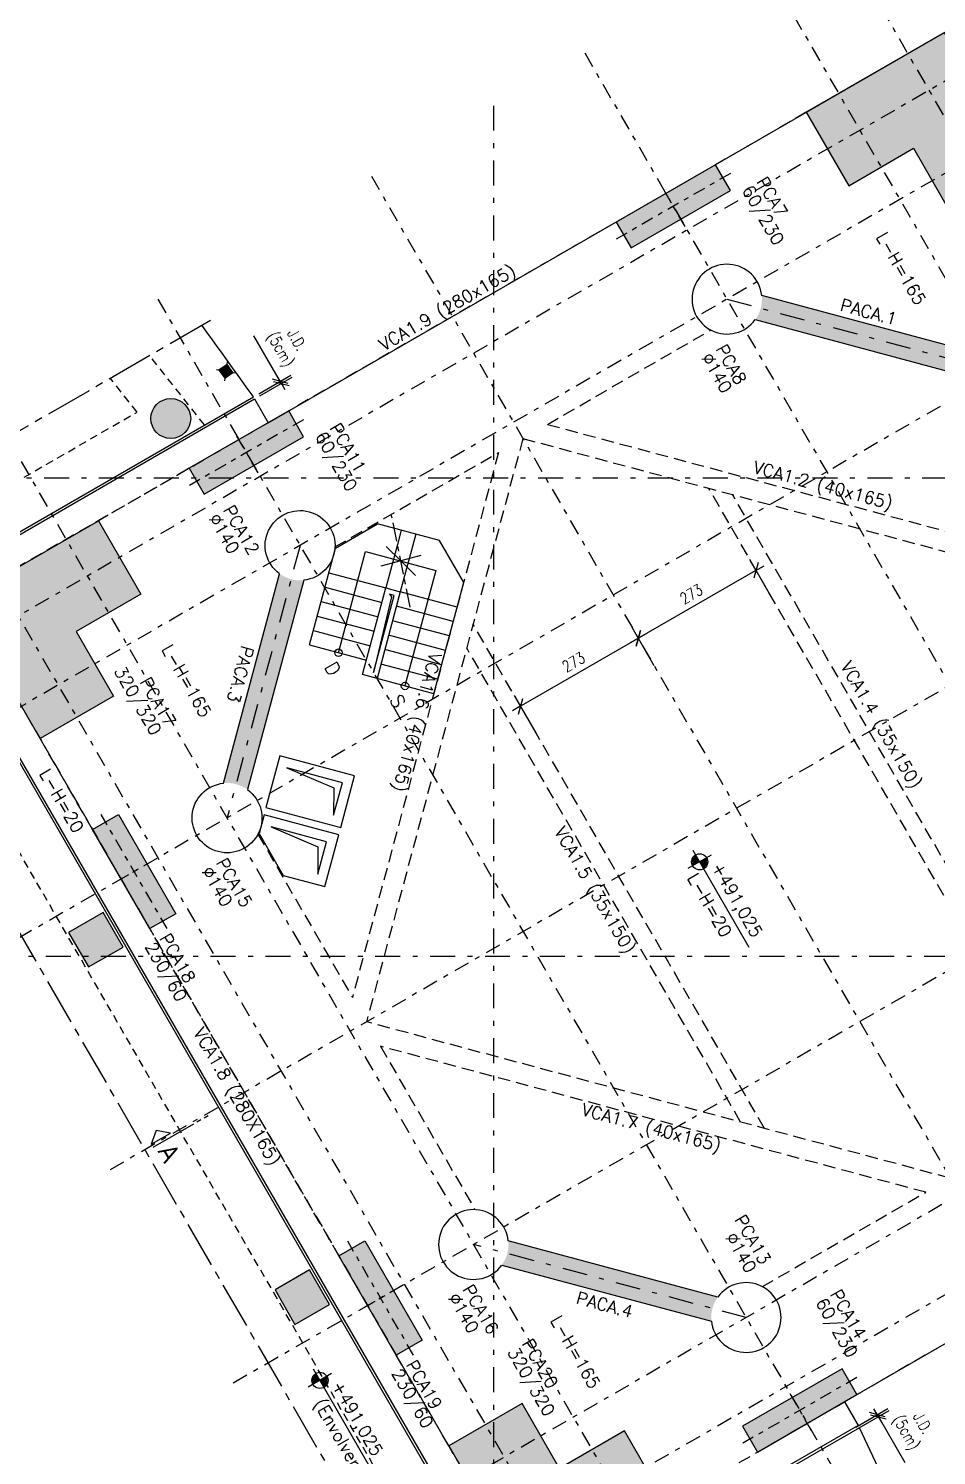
# Model space of a CAD drawing. Header units: metres. Extents: x 661733 to 661987, y 8168511 to 8168781.
# Drawn here: x 661889.89 to 661908.09, y 8168664.07 to 8168692.68 of the extents above; entities that cross this region are included whole.
import ezdxf
from ezdxf.enums import TextEntityAlignment as Align

# ---------------------------------------------------------------- set-up
doc = ezdxf.new("R2010")
doc.units = ezdxf.units.M
doc.header["$MEASUREMENT"] = 0
for name, pattern in [('SPX-CAMPANARIO$0$CENTER2', [1.125, 0.75, -0.125, 0.125, -0.125]), ('SPX-CAMPANARIO$0$DASHDOT2', [0.5, 0.25, -0.125, 0, -0.125]), ('SPX-CAMPANARIO$0$HIDDEN2', [0.1875, 0.125, -0.0625])]:
    doc.linetypes.add(name, pattern=pattern)
doc.layers.get('0').update_dxf_attribs({"linetype": 'CONTINUOUS'})
doc.layers.get('Defpoints').update_dxf_attribs({"linetype": 'CONTINUOUS'})
for name, color, linetype in [('SPX-CAMPANARIO$0$SP 00 Me1', 9, 'SPX-CAMPANARIO$0$DASHDOT2'), ('SPX-CAMPANARIO$0$SP0Me1', 9, 'SPX-CAMPANARIO$0$DASHDOT2'), ('SPX-CAMPANARIO$0$SP1CRT1', 3, 'CONTINUOUS'), ('SPX-CAMPANARIO$0$SP1INV1', 5, 'SPX-CAMPANARIO$0$HIDDEN2'), ('SPX-CAMPANARIO$0$SP1VST1', 2, 'CONTINUOUS'), ('SPX-CAMPANARIO$0$SP1VST2', 1, 'CONTINUOUS'), ('SPX-CAMPANARIO$0$SP1VST3', 5, 'CONTINUOUS'), ('SPX-CAMPANARIO$0$SP3HT2', 254, 'CONTINUOUS'), ('SPX-CAMPANARIO$0$SP4DIM1', 5, 'CONTINUOUS'), ('SPX-CAMPANARIO$0$SP4TN 1', 5, 'CONTINUOUS'), ('SPX-CAMPANARIO$0$SP4TXT 2', 2, 'CONTINUOUS'), ('SPX-CAMPANARIO$0$SP4TXT4', 4, 'CONTINUOUS')]:
    doc.layers.add(name, color=color, linetype=linetype)
doc.styles.add('SPX-CAMPANARIO$0$ROMANS', font='romans.shx')
doc.styles.add('SPX-CAMPANARIO$0$SP_T-Geral', font='romans.shx')
doc.styles.add('SPX-CAMPANARIO$0$SP_TD_w.8', font='romans.shx', dxfattribs={"width": 0.8})
doc.dimstyles.new('SPX-CAMPANARIO$0$SP_D125cm_18', dxfattribs={"dimtxt": 0.225, "dimasz": 0.025, "dimexe": 0.25, "dimexo": 0.125, "dimgap": 0.125, "dimtad": 1, "dimdec": 1, "dimlfac": 100, "dimdsep": 46, "dimtxsty": 'SPX-CAMPANARIO$0$SP_TD_w.8', "dimblk": 'SPX-CAMPANARIO$0$TIC', "dimcen": 0.0125, "dimdle": 0.125, "dimclrt": 2, "dimadec": 3, "dimazin": 2, "dimtfac": 1, "dimtdec": 1, "dimtmove": 0, "dimatfit": 3, "dimfxl": 0.2, "dimtolj": 1, "dimtzin": 0, "dimarcsym": 0})

# ---------------------------------------------------------------- blocks, each defined once
blk = doc.blocks.new('SPX-CAMPANARIO$0$SP_P_L')
at = {"layer": 'SPX-CAMPANARIO$0$SP3HT2', "ltscale": 10}
h = blk.add_hatch(color=256, dxfattribs=at)
h.dxf.hatch_style = 1
h.paths.add_polyline_path([(-2.349999999976717, 0.8500000089406967), (0.8499999999767169, 0.8500000089406967), (0.8499999999767169, -2.349999991245568), (-0.8499999999767169, -2.349999991245568), (-0.8499999999767169, -0.8499999912455678), (-2.349999999976717, -0.8499999921768904)])
at = {"layer": 'SPX-CAMPANARIO$0$SP1CRT1', "ltscale": 10}
blk.add_lwpolyline([(-2.349999999976717, 0.8500000089406967), (0.8499999999767169, 0.8500000089406967), (0.8499999999767169, -2.349999991245568), (-0.8499999999767169, -2.349999991245568), (-0.8499999999767169, -0.8499999912455678), (-2.349999999976717, -0.8499999921768904), (-2.349999999976717, 0.8500000089406967)], dxfattribs=at)
blk = doc.blocks.new('SPX-CAMPANARIO$0$SP_P_60_230')
at = {"layer": 'SPX-CAMPANARIO$0$SP3HT2', "linetype": 'Continuous'}
h = blk.add_hatch(color=256, dxfattribs=at)
h.dxf.hatch_style = 1
h.paths.add_polyline_path([(-0.3000000007450581, -1.230000001378357), (0.2999999998137355, -1.230000001378357), (0.300000000745058, 1.069999998621642), (-0.2999999998137355, 1.069999998621642)])
at = {"layer": 'SPX-CAMPANARIO$0$SP0Me1'}
for p, q in [((-5.551115123125783e-17, 1.239999995753169), (9.313225746154785e-10, -1.399999999441206)), ((0.4699999978765845, -0.0800000013783575), (-0.469999996945262, -0.0800000013783575))]:
    blk.add_line(p, q, dxfattribs=at)
at = {"layer": 'SPX-CAMPANARIO$0$SP1CRT1', "ltscale": 10}
blk.add_lwpolyline([(-0.3000000007450581, -1.230000001378357), (0.2999999998137355, -1.230000001378357), (0.300000000745058, 1.069999998621642), (-0.2999999998137355, 1.069999998621642)], close=True, dxfattribs=at)
blk = doc.blocks.new('SPX-CAMPANARIO$0$TIC')
at = {"color": 2, "linetype": 'Continuous'}
blk.add_line((4.59619407771256, 4.596194077712564), (-4.596194077712553, -4.596194077712553), dxfattribs=at)
at = {"color": 5}
blk.add_line((-1, 0), (7.5, 0), dxfattribs=at)
blk = doc.blocks.new('*D86')
at = {"layer": 'Defpoints', "color": 0, "linetype": 'Continuous', "transparency": 16777216}
for p in [(13.48399030274024, -8.14971199663246e-09), (14.24376711082874, -8.14971187445103e-09), (13.48399030228395, -4.939339837696919)]:
    blk.add_point(p, dxfattribs=at)
at = {"layer": 'SPX-CAMPANARIO$0$SP4DIM1', "color": 0, "linetype": 'Continuous', "lineweight": -2, "transparency": 16777216}
for p, q in [((13.60899030274024, -8.149711976530927e-09), (14.49376711082874, -8.149711834247963e-09)), ((14.24376711082875, -4.914339837696918), (14.24376711082874, -0.02500000814971188)), ((13.60899030228395, -4.939339837696919), (14.49376711082875, -4.939339837696918))]:
    blk.add_line(p, q, dxfattribs=at)
at = {"layer": 'SPX-CAMPANARIO$0$SP4DIM1', "color": 0, "linetype": 'Continuous', "lineweight": -2, "transparency": 16777216, "xscale": 0.025, "yscale": 0.025, "zscale": 0.025}
for p, rotation in [((14.24376711082874, -8.14971187445103e-09), 90), ((14.24376711082875, -4.939339837696918), 270)]:
    blk.add_blockref('SPX-CAMPANARIO$0$TIC', p, dxfattribs=dict(at, rotation=rotation))
at = {"layer": 'SPX-CAMPANARIO$0$SP4DIM1', "color": 2, "linetype": 'Continuous', "transparency": 16777216, "insert": (14.00626711082874, -2.469669922923319), "char_height": 0.225, "attachment_point": 5, "rotation": 90, "style": 'SPX-CAMPANARIO$0$SP_TD_w.8'}
blk.add_mtext('\\A1;494', dxfattribs=at)
blk = doc.blocks.new('*D90')
at = {"layer": 'Defpoints', "color": 0, "linetype": 'Continuous', "transparency": 16777216}
for p in [(14.2667429655373, 10.53933982155154), (15.02651978441712, 10.53933982155154), (14.26674296359006, -10.53933983971497)]:
    blk.add_point(p, dxfattribs=at)
at = {"layer": 'SPX-CAMPANARIO$0$SP4DIM1', "color": 0, "linetype": 'Continuous', "lineweight": -2, "transparency": 16777216}
for p, q in [((14.3917429655373, 10.53933982155154), (15.27651978441712, 10.53933982155154)), ((15.02651978441712, -10.51433983971497), (15.02651978441712, 10.51433982155154)), ((14.39174296359006, -10.53933983971497), (15.27651978441712, -10.53933983971497))]:
    blk.add_line(p, q, dxfattribs=at)
at = {"layer": 'SPX-CAMPANARIO$0$SP4DIM1', "color": 0, "linetype": 'Continuous', "lineweight": -2, "transparency": 16777216, "xscale": 0.025, "yscale": 0.025, "zscale": 0.025}
for p, rotation in [((15.02651978441712, 10.53933982155154), 90), ((15.02651978441712, -10.53933983971497), 270)]:
    blk.add_blockref('SPX-CAMPANARIO$0$TIC', p, dxfattribs=dict(at, rotation=rotation))
at = {"layer": 'SPX-CAMPANARIO$0$SP4DIM1', "color": 2, "linetype": 'Continuous', "transparency": 16777216, "insert": (14.78901978441712, -9.081716714834616e-09), "char_height": 0.225, "attachment_point": 5, "rotation": 90, "style": 'SPX-CAMPANARIO$0$SP_TD_w.8'}
blk.add_mtext('\\A1;2108', dxfattribs=at)
blk = doc.blocks.new('*D57')
at = {"layer": 'Defpoints', "color": 0, "linetype": 'Continuous', "transparency": 16777216}
for p in [(-3.937713556922972, -1.49011609786204e-08), (-3.177936743944883, -1.490116119384766e-08), (-3.177936690859497, -2.725000018253922)]:
    blk.add_point(p, dxfattribs=at)
at = {"layer": 'SPX-CAMPANARIO$0$SP4DIM1', "color": 0, "linetype": 'Continuous', "lineweight": -2, "transparency": 16777216}
for p, q in [((-3.302936743944883, -1.490116115843804e-08), (-4.187713556922972, -1.490116090780117e-08)), ((-3.937713556922973, -2.700000018253923), (-3.937713556922972, -0.02500001490116098)), ((-3.302936690859497, -2.725000018253922), (-4.187713556922973, -2.725000018253922))]:
    blk.add_line(p, q, dxfattribs=at)
at = {"layer": 'SPX-CAMPANARIO$0$SP4DIM1', "color": 0, "linetype": 'Continuous', "lineweight": -2, "transparency": 16777216, "xscale": 0.025, "yscale": 0.025, "zscale": 0.025}
for p, rotation in [((-3.937713556922972, -1.49011609786204e-08), 90), ((-3.937713556922973, -2.725000018253922), 270)]:
    blk.add_blockref('SPX-CAMPANARIO$0$TIC', p, dxfattribs=dict(at, rotation=rotation))
at = {"layer": 'SPX-CAMPANARIO$0$SP4DIM1', "color": 2, "linetype": 'Continuous', "transparency": 16777216, "insert": (-4.175213556922972, -1.362500016577542), "char_height": 0.225, "attachment_point": 5, "rotation": 90, "style": 'SPX-CAMPANARIO$0$SP_TD_w.8'}
blk.add_mtext('\\A1;273', dxfattribs=at)
blk = doc.blocks.new('*D58')
at = {"layer": 'Defpoints', "color": 0, "linetype": 'Continuous', "transparency": 16777216}
for p in [(-3.17793670669198, 2.724999990314245), (-3.937713556922972, -1.396983840400492e-08), (-3.177936743013561, -1.396983861923218e-08)]:
    blk.add_point(p, dxfattribs=at)
at = {"layer": 'SPX-CAMPANARIO$0$SP4DIM1', "color": 0, "linetype": 'Continuous', "lineweight": -2, "transparency": 16777216}
for p, q in [((-3.30293670669198, 2.724999990314245), (-4.187713556922971, 2.724999990314245)), ((-3.937713556922972, 2.699999990314245), (-3.937713556922972, 0.0249999860301616)), ((-3.302936743013561, -1.396983858382256e-08), (-4.187713556922972, -1.396983833318569e-08))]:
    blk.add_line(p, q, dxfattribs=at)
at = {"layer": 'SPX-CAMPANARIO$0$SP4DIM1', "color": 0, "linetype": 'Continuous', "lineweight": -2, "transparency": 16777216, "xscale": 0.025, "yscale": 0.025, "zscale": 0.025}
for p, rotation in [((-3.937713556922972, 2.724999990314245), 90), ((-3.937713556922972, -1.396983840400492e-08), 270)]:
    blk.add_blockref('SPX-CAMPANARIO$0$TIC', p, dxfattribs=dict(at, rotation=rotation))
at = {"layer": 'SPX-CAMPANARIO$0$SP4DIM1', "color": 2, "linetype": 'Continuous', "transparency": 16777216, "insert": (-4.175213556922972, 1.362499988172203), "char_height": 0.225, "attachment_point": 5, "rotation": 90, "style": 'SPX-CAMPANARIO$0$SP_TD_w.8'}
blk.add_mtext('\\A1;273', dxfattribs=at)
blk = doc.blocks.new('SPX-CAMPANARIO$0$A$C10CC2A0B')
at = {"layer": 'SPX-CAMPANARIO$0$SP1VST1'}
for p, q in [((-7.630487648304552, -2.468676213175058), (-8.53933982597664, -3.377460327930748)), ((-6.658557639457285, -2.468676213175058), (-7.630487648304552, -2.468676213175058)), ((-5.0232023014687, -4.10403154976666), (-6.658557639457285, -2.468676213175058)), ((-7.978840749943629, -2.816961251199245), (-7.130312613444403, -3.665489388629794)), ((-6.295994506683201, -2.831239345483482), (-7.130312612745911, -3.665489386767149)), ((-8.190972784068435, -3.029093286022544), (-7.978840750717614, -3.241225318849496)), ((-6.083862471859902, -3.043371379375458), (-6.918180578155443, -3.877621421590447)), ((-8.53933982597664, -4.349390335381031), (-8.53933982620947, -3.377460326999426)), ((-5.871730437502265, -3.255503413267434), (-6.706048544030637, -4.089753454551101)), ((-5.659598403610289, -3.467635446228087), (-6.493916509672999, -4.301885489374399)), ((-5.447466368786991, -3.679767481051385), (-6.281784475082532, -4.514017523266375)), ((-5.235334334895015, -3.891899514943361), (-6.069652440957725, -4.726149556227028)), ((-5.023202300537378, -4.104031548835337), (-5.857520406600088, -4.938281591050327)), ((-7.116116521414369, -5.772613640874624), (-8.53933982597664, -4.349390335381031)), ((-7.116116521414369, -5.772613640874624), (-6.281784475548193, -4.938281591050327))]:
    blk.add_line(p, q, dxfattribs=at)
blk.add_lwpolyline([(-6.069652441423386, -5.150413626804948), (-7.342444647103548, -3.877621420659125), (-7.130312612745911, -3.665489386767149), (-5.857520406600088, -4.938281593844295)], close=True, dxfattribs=at)
for points in [[(-5.489770925603807, -7.398959237150848), (-4.729631134308875, -8.159099026583135), (-3.633615625789389, -7.063083519227803), (-4.393755414988846, -6.30294372793287), (-5.489770925138146, -7.398959237150848)], [(-3.377460320945829, -8.539339827373624), (-2.767409831285477, -7.929289338178933), (-3.527549619786441, -7.169149546884), (-4.623565118061379, -8.265165044926107), (-4.349390332587063, -8.539339829236269), (-3.377460322575644, -8.539339828304946)]]:
    blk.add_lwpolyline(points, dxfattribs=at)
at = {"layer": 'SPX-CAMPANARIO$0$SP1VST2', "linetype": 'SPX-CAMPANARIO$0$CENTER2', "ltscale": 0.5}
blk.add_line((-6.761683464283124, -3.646944412961602), (-8.55960193532519, -3.047638257965446), dxfattribs=at)
at = {"layer": 'SPX-CAMPANARIO$0$SP1VST2'}
for p, q in [((-7.978840750717614, -3.241225318849497), (-7.342444647336379, -3.877621420659125)), ((-8.176776692736894, -4.711953468620777), (-7.342444648034871, -3.877621421590447)), ((-7.964644658379257, -4.924085502512753), (-7.130312613444403, -4.089753455482423)), ((-7.752512623555958, -5.136217536404729), (-6.918180578853935, -4.301885489374399)), ((-7.54038058896549, -5.348349570296705), (-6.706048544729128, -4.514017523266375)), ((-7.328248554840684, -5.560481604188681), (-6.493916510138661, -4.726149558089674))]:
    blk.add_line(p, q, dxfattribs=at)
for points in [[(-6.691852453164756, -5.348349570296705), (-8.176776692969725, -3.863425330258906), (-7.144522643648088, -2.831239345483482), (-5.447466368786991, -4.528295621275902)], [(-7.553654331713915, -2.948005304671824), (-7.660642700036988, -3.347291335463524), (-7.261356668546796, -3.24030296690762)], [(-8.05992873152718, -3.454279703088105), (-7.660642700502649, -3.347291335463524), (-7.767631069291383, -3.746577367186546)]]:
    blk.add_lwpolyline(points, dxfattribs=at)
for centre in [(-5.447466368786991, -4.528295621275902), (-6.691852451302111, -5.348349567502737)]:
    blk.add_circle(centre, 0.07500000013227716, dxfattribs=at)
at = {"layer": 'SPX-CAMPANARIO$0$SP1VST3'}
for points in [[(-5.998941762372851, -4.938281592912972), (-7.130312613677233, -3.806910740211606), (-7.201023291330785, -3.87762141879648), (-7.130459197796881, -3.869117709808052)], [(-5.206928212894127, -7.398959236219525), (-4.393755415454507, -6.785786439664662), (-3.916458338499069, -7.06308351829648), (-4.393755415454507, -6.58578644040972)], [(-4.34072240581736, -8.265165043994784), (-3.527549620717764, -7.651992259547114), (-3.050252543762326, -7.929289338178933), (-3.527549620484933, -7.451992260292172)]]:
    blk.add_lwpolyline(points, close=True, dxfattribs=at)
at = {"layer": 'SPX-CAMPANARIO$0$SP1VST2', "style": 'SPX-CAMPANARIO$0$ROMANS'}
for s, p in [('S', (-5.368607187643647, -4.940878508612514)), ('D', (-6.590413054917008, -5.745808722451329))]:
    blk.add_text(s, height=0.2700107812914885, dxfattribs=at).set_placement(p)
blk = doc.blocks.new('*D52')
at = {"layer": 'Defpoints', "color": 0, "linetype": 'Continuous', "transparency": 16777216}
for p in [(661894.9353677942, 8168685.605994642), (661894.3973633195, 8168685.295377614), (661894.4223633199, 8168685.252076343)]:
    blk.add_point(p, dxfattribs=at)
at = {"layer": 'SPX-CAMPANARIO$0$SP4DIM1', "color": 0, "linetype": 'Continuous', "lineweight": -2, "transparency": 16777216}
for p, q in [((661894.922867794, 8168685.627645278), (661894.4082249356, 8168686.519032855)), ((661894.5056164949, 8168685.357877614), (661895.151874145, 8168685.730994642)), ((661894.5306164953, 8168685.314576343), (661895.1768741454, 8168685.687693371)), ((661894.9603677946, 8168685.562693371), (661894.9353677942, 8168685.605994642)), ((661894.9728677948, 8168685.541042736), (661894.9853677945, 8168685.519392101))]:
    blk.add_line(p, q, dxfattribs=at)
at = {"layer": 'SPX-CAMPANARIO$0$SP4DIM1', "color": 0, "linetype": 'Continuous', "lineweight": -2, "transparency": 16777216, "xscale": 0.025, "yscale": 0.025, "zscale": 0.025}
for p, rotation in [((661894.9603677946, 8168685.562693371), 120.000000039116), ((661894.9353677942, 8168685.605994642), 300.000000039116)]:
    blk.add_blockref('SPX-CAMPANARIO$0$TIC', p, dxfattribs=dict(at, rotation=rotation))
at = {"layer": 'SPX-CAMPANARIO$0$SP4DIM1', "color": 2, "linetype": 'Continuous', "transparency": 16777216, "insert": (661895.0783908018, 8168686.326128669), "char_height": 0.225, "attachment_point": 5, "rotation": 300.000000039116, "style": 'SPX-CAMPANARIO$0$SP_TD_w.8'}
blk.add_mtext('\\A1;J.D.\\P(5cm)', dxfattribs=at)
blk = doc.blocks.new('*D53')
at = {"layer": 'Defpoints', "color": 0, "linetype": 'Continuous', "transparency": 16777216}
for p in [(661906.9247076334, 8168664.839848896), (661906.3617031593, 8168664.57253314), (661906.3867031601, 8168664.529231869)]:
    blk.add_point(p, dxfattribs=at)
at = {"layer": 'SPX-CAMPANARIO$0$SP4DIM1', "color": 0, "linetype": 'Continuous', "lineweight": -2, "transparency": 16777216}
for p, q in [((661906.4699563337, 8168664.63503314), (661907.1162139839, 8168665.008150169)), ((661906.4949563355, 8168664.591731869), (661907.1412139847, 8168664.964848897)), ((661906.8872076329, 8168664.904800804), (661906.8747076332, 8168664.926451439)), ((661906.8997076331, 8168664.883150169), (661906.9247076339, 8168664.839848897)), ((661906.9372076341, 8168664.818198262), (661907.451850492, 8168663.926810686))]:
    blk.add_line(p, q, dxfattribs=at)
at = {"layer": 'SPX-CAMPANARIO$0$SP4DIM1', "color": 0, "linetype": 'Continuous', "lineweight": -2, "transparency": 16777216, "xscale": 0.025, "yscale": 0.025, "zscale": 0.025}
for p, rotation in [((661906.9247076339, 8168664.839848897), 120.0000000184052), ((661906.8997076331, 8168664.883150169), 300.0000000184053)]:
    blk.add_blockref('SPX-CAMPANARIO$0$TIC', p, dxfattribs=dict(at, rotation=rotation))
at = {"layer": 'SPX-CAMPANARIO$0$SP4DIM1', "color": 2, "linetype": 'Continuous', "transparency": 16777216, "insert": (661907.6198734995, 8168664.603643443), "char_height": 0.225, "attachment_point": 5, "rotation": 300.0000000184053, "style": 'SPX-CAMPANARIO$0$SP_TD_w.8'}
blk.add_mtext('\\A1;J.D.\\P(5cm)', dxfattribs=at)
blk = doc.blocks.new('SPX-CAMPANARIO$0$SP_IND_CORTE2')
for p, q in [((-0.2700000000004366, 0), (-1.020000000000437, 0)), ((-0.1350000000002183, 0), (-0.2099999999991269, 0)), ((0, 0), (-0.0750000000007276, 0))]:
    blk.add_line(p, q)
blk.add_lwpolyline([(-1.020000000000437, 0.06000000000000227), (-0.6599999999998545, 0.06000000000000227), (-0.8400000000001455, 0.210000000000008)], close=True)
at = {"style": 'SPX-CAMPANARIO$0$SP_T-Geral'}
blk.add_attdef('1', text='', height=0.3, dxfattribs=at).set_placement((-0.8400000000001455, -0.1999999999999886), align=Align.MIDDLE_CENTER)
blk = doc.blocks.new('SPX-CAMPANARIO$0$PILAR')
at = {"layer": 'SPX-CAMPANARIO$0$SP3HT2', "linetype": 'Continuous'}
h = blk.add_hatch(color=256, dxfattribs=at)
h.dxf.hatch_style = 1
edge = h.paths.add_edge_path()
edge.add_arc((-6743374.729457063, 4657573.214793112), 0.6999999999827026, -3.81666561775622e-14, 360)
at = {"layer": 'SPX-CAMPANARIO$0$SP3HT2'}
h = blk.add_hatch(color=256, dxfattribs=at)
h.dxf.hatch_style = 1
h.paths.add_polyline_path([(-6743375.224431809, 4657572.719818367, -0.09155635193486063), (-6743375.368564808, 4657572.929238758), (-6743378.443902706, 4657569.853900857, -0.09155635130964639), (-6743378.234482314, 4657569.709767859)])
h.paths.add_polyline_path([(-6743375.015011419, 4657572.575685368, -0.09155635213007644), (-6743375.22443181, 4657572.719818367), (-6743378.234482314, 4657569.709767859, -0.09155635238398802), (-6743378.090349317, 4657569.500347466)])
at = {"layer": 'SPX-CAMPANARIO$0$SP3HT2', "linetype": 'Continuous'}
h = blk.add_hatch(color=256, dxfattribs=at)
h.dxf.hatch_style = 1
edge = h.paths.add_edge_path()
edge.add_arc((-6743378.729457062, 4657569.214793111), 0.6999999999827026, -3.81666561775622e-14, 360)
at = {"layer": 'SPX-CAMPANARIO$0$SP 00 Me1', "ltscale": 2}
blk.add_line((-6743378.729457062, 4657569.214793111), (-6743374.729457063, 4657573.214793112), dxfattribs=at)
at = {"layer": 'SPX-CAMPANARIO$0$SP1CRT1'}
for p, q in [((-6743375.368564808, 4657572.929238758), (-6743378.443902706, 4657569.853900856)), ((-6743378.090349315, 4657569.500347466), (-6743375.015011418, 4657572.575685366))]:
    blk.add_line(p, q, dxfattribs=at)
at = {"layer": 'SPX-CAMPANARIO$0$SP1CRT1', "ltscale": 10}
for centre, start, end in [((-6743374.729457063, 4657573.214793112), 245.9248324788703, 204.0751675803867), ((-6743378.729457062, 4657569.214793111), 65.92483217262922, 24.07516739542888)]:
    blk.add_arc(centre, 0.6999999999827026, start, end, dxfattribs=at)
blk = doc.blocks.new('SPX-CAMPANARIO$0$SP_EIXOS_CAMP')
at = {"layer": 'SPX-CAMPANARIO$0$SP0Me1', "ltscale": 2}
for p, q in [((1.329643950142471, 15.53933982830494), (-14.63931542541832, -12.11970775347996)), ((12.40270331296169, 15.53933982830494), (-5.020952300990981, -14.63931541889906)), ((-14.63931542541832, 2.824551025020269), (15.53933983016759, -14.59910373801703))]:
    blk.add_line(p, q, dxfattribs=at)
at = {"layer": 'SPX-CAMPANARIO$0$SP0Me1', "ltscale": 1.25}
for p, q in [((-10.53933983296156, 15.53933982923627), (-10.53933983296156, -14.63931541889906)), ((-8.939339828677475, 15.53933982830495), (-8.939339829581828, -14.63931541889906)), ((-4.939339831471443, 15.53933982830495), (-4.939339831471443, -14.63931541889906)), ((-1.862645149230957e-09, 15.53933982923627), (-2.766997046325639e-09, -14.63931541889906)), ((4.939339827746153, 15.53933982830495), (4.939339828650505, -14.63931541889906)), ((8.93933982681483, 15.53933982830495), (8.93933982681483, -14.63931541889906)), ((10.53933982830495, 15.53933982923627), (10.53933982830495, -14.63931541889906)), ((-14.63931542541832, 10.53933983085618), (15.53933983109891, 10.53933982271701)), ((-14.63931542541832, 8.939339843335901), (15.53933983016759, 8.939339835196733)), ((-14.63931542541832, 4.939339844240252), (15.53933983109891, 4.939339835196733)), ((-14.63931542541832, 3.509524878347265e-09), (15.53933983016759, -3.725290298461914e-09)), ((-14.63931542541832, -4.939339816786047), (15.53933983016759, -4.939339824020863)), ((-14.63931542541832, -8.939339815881695), (15.53933983203024, -8.939339824020863)), ((-14.63931542541832, -10.53933982200145), (15.53933983109891, -10.53933982923627))]:
    blk.add_line(p, q, dxfattribs=at)
at = {"layer": 'SPX-CAMPANARIO$0$SP4DIM1', "linetype": 'Continuous'}
for base, p1, p2, picture, middle in [((15.02651978441712, 10.53933982155154), (14.26674296359005, -10.53933983971496), (14.2667429655373, 10.53933982155154), '*D90', (14.78901978441712, -9.081716714834616e-09)), ((14.24376711082874, -8.14971187445103e-09), (13.48399030228394, -4.939339837696918), (13.48399030274024, -8.149711996632456e-09), '*D86', (14.00626711082874, -2.469669922923319))]:
    dim = blk.add_linear_dim(base=base, p1=p1, p2=p2, angle=89.99999996135651, dimstyle='SPX-CAMPANARIO$0$SP_D125cm_18', override={"dimdec": 0}, dxfattribs=at)
    dim.commit()
    dim.dimension.update_dxf_attribs({"geometry": picture, "text_midpoint": middle})
blk = doc.blocks.new('SPX-CAMPANARIO$0$02')
at = {"layer": 'SPX-CAMPANARIO$0$SP1INV1', "ltscale": 2}
for p, q in [((-8.56433982681483, 4.656612873077393e-09), (3.725290298461914e-08, 8.564339827746153)), ((-8.56433982681483, 0.5656854286789894), (-0.5656853877007961, 8.56433983054012)), ((8.564339822158217, 1.676380634307861e-08), (-5.401670932769775e-08, 8.564339827746153)), ((8.56433981936425, 0.5656854407861829), (0.5656853709369898, 8.564339831471443)), ((5.48933981359005, 3.075000001117587), (-5.489339816384017, 3.075000001117587)), ((5.839339816942811, 2.725000000558794), (-5.839339816942811, 2.724999999627471)), ((8.56433982308954, 7.450580596923828e-09), (-2.980232238769531e-08, -8.564339827746153)), ((-8.564339828677475, -4.656612873077393e-09), (3.632158041000366e-08, -8.564339827746153)), ((-8.564339824952185, -0.5656854305416346), (-0.5656853960826993, -8.564339822158217)), ((8.564339821226895, -0.5656854193657637), (0.5656854026019573, -8.564339822158217)), ((5.839339811354876, -2.725000000558794), (-5.839339820668101, -2.724999998696148)), ((5.489339811727405, -3.074999998323619), (-5.489339820109308, -3.074999998323619))]:
    blk.add_line(p, q, dxfattribs=at)
at = {"layer": 'SPX-CAMPANARIO$0$SP4DIM1', "linetype": 'Continuous'}
for base, p1, p2, angle, picture, middle in [((-3.937713556922972, -1.396983840400492e-08), (-3.17793670669198, 2.724999990314245), (-3.177936743013561, -1.396983861923218e-08), 269.9999991462263, '*D58', (-4.175213556922972, 1.362499988172203)), ((-3.937713556922972, -1.49011609786204e-08), (-3.177936690859497, -2.725000018253922), (-3.177936743944883, -1.490116119384766e-08), 90.00000117393877, '*D57', (-4.175213556922972, -1.362500016577542))]:
    dim = blk.add_linear_dim(base=base, p1=p1, p2=p2, angle=angle, dimstyle='SPX-CAMPANARIO$0$SP_D125cm_18', override={"dimdec": 0}, dxfattribs=at)
    dim.commit()
    dim.dimension.update_dxf_attribs({"geometry": picture, "text_midpoint": middle})
blk = doc.blocks.new('SPX-CAMPANARIO')
at = {"layer": 'SPX-CAMPANARIO$0$SP3HT2'}
h = blk.add_hatch(color=256, dxfattribs=at)
h.dxf.hatch_style = 1
h.paths.add_polyline_path([(661893.7088162507, 8168685.82875014), (661893.8254964001, 8168685.666313251), (661893.9879332882, 8168685.782993401), (661893.8712531376, 8168685.94543029)])
h = blk.add_hatch(color=256, dxfattribs=at)
h.dxf.hatch_style = 1
edge = h.paths.add_edge_path()
edge.add_arc((661892.7426736635, 8168684.859657336), 0.3999999996487755, 0, 360)
h = blk.add_hatch(color=256, dxfattribs=at)
h.dxf.hatch_style = 1
h.paths.add_polyline_path([(661890.6925549444, 8168674.554458569), (661891.0925549443, 8168673.861638247), (661891.7853752685, 8168674.261638248), (661891.3853752686, 8168674.95445857)])
h = blk.add_hatch(color=256, dxfattribs=at)
h.dxf.hatch_style = 1
h.paths.add_polyline_path([(661894.831895541, 8168667.384912218), (661895.231895541, 8168666.692091896), (661895.9247158652, 8168667.092091898), (661895.5247158653, 8168667.784912219)])
at = {"layer": 'SPX-CAMPANARIO$0$SP1CRT1'}
for points in [[(661893.7088162507, 8168685.82875014), (661893.8254964001, 8168685.666313251), (661893.9879332882, 8168685.782993401), (661893.8712531376, 8168685.94543029)], [(661890.6925549444, 8168674.554458569), (661891.0925549443, 8168673.861638247), (661891.7853752685, 8168674.261638248), (661891.3853752686, 8168674.95445857)], [(661894.831895541, 8168667.384912218), (661895.231895541, 8168666.692091896), (661895.9247158652, 8168667.092091898), (661895.5247158653, 8168667.784912219)]]:
    blk.add_lwpolyline(points, close=True, dxfattribs=at)
blk.add_circle((661892.7426736635, 8168684.859657336), 0.3999999996487755, dxfattribs=at)
at = {"layer": 'SPX-CAMPANARIO$0$SP1INV1', "ltscale": 2}
for p, q in [((661905.4791742587, 8168691.000643832), (661903.6605209082, 8168689.950643828)), ((661901.6686624796, 8168688.800643826), (661895.1053333702, 8168685.011303995)), ((661900.289395872, 8168684.74229485), (661903.565201817, 8168686.633582296)), ((661896.0337940404, 8168682.285321983), (661899.3095999673, 8168684.176609419)), ((661893.1134749412, 8168683.861303994), (661891.2948215902, 8168682.811303985)), ((661891.173540302, 8168676.621369309), (661890.1235402975, 8168678.440022662)), ((661894.4906018348, 8168676.526050208), (661896.3818892884, 8168673.250244284)), ((661896.1128801586, 8168668.066181784), (661892.3235403089, 8168674.629510883)), ((661896.9475746913, 8168672.270448439), (661898.8388621807, 8168668.994642453)), ((661904.598133875, 8168667.451450281), (661907.8739398123, 8168669.342737723)), ((661913.0580023233, 8168669.073728585), (661906.4946732171, 8168665.284388748)), ((661898.3128801709, 8168664.25567001), (661897.2628801641, 8168666.074323358))]:
    blk.add_line(p, q, dxfattribs=at)
at = {"layer": 'SPX-CAMPANARIO$0$SP1INV1', "ltscale": 1.25}
for points in [[(661893.4184614007, 8168684.730208327), (661892.3207158298, 8168686.11957796)], [(661905.4756763548, 8168661.980096972), (661905.1360298818, 8168662.767924839), (661899.3638420433, 8168659.43535063), (661886.4745021964, 8168681.76034209), (661892.0668859263, 8168684.989106348), (661891.5330178669, 8168685.664800327)]]:
    blk.add_lwpolyline(points, dxfattribs=at)
at = {"layer": 'SPX-CAMPANARIO$0$SP1INV1', "ltscale": 2}
blk.add_lwpolyline([(661894.6973633039, 8168684.775762369), (661888.5235402981, 8168681.211303985), (661899.9128801448, 8168661.484388742), (661906.24576821, 8168665.140683376)], dxfattribs=at)
at = {"layer": 'SPX-CAMPANARIO$0$SP1VST1'}
blk.add_lwpolyline([(661894.6973633042, 8168684.775762366), (661908.2504555518, 8168692.600643836), (661919.6397953959, 8168672.873728592), (661906.2457682098, 8168665.140683375), (661906.5207682108, 8168664.664369401), (661899.7115661656, 8168660.733074758), (661887.7722263181, 8168681.412617951), (661894.422363307, 8168685.252076337)], close=True, dxfattribs=at)
blk.add_lwpolyline([(661907.2955758271, 8168663.030816425), (661906.5457682312, 8168664.62106814), (661899.6932649154, 8168660.6647735), (661887.703925068, 8168681.430919232), (661894.397363327, 8168685.295377619, 0.003167228050856892), (661893.3685185881, 8168686.724527167, 0.003167228050856892)], format="xyb", dxfattribs=at)
at = {"layer": 'SPX-CAMPANARIO$0$SP1VST2'}
for p, q in [((661893.8712531376, 8168685.94543029), (661893.8793418625, 8168685.994771676)), ((661893.7088162507, 8168685.82875014), (661893.6594748626, 8168685.836838864)), ((661893.9879332882, 8168685.782993401), (661894.0372746754, 8168685.774904677)), ((661893.8254964001, 8168685.666313251), (661893.8174076757, 8168685.616971864))]:
    blk.add_line(p, q, dxfattribs=at)
at = {"layer": 'SPX-CAMPANARIO$0$SP1VST2', "linetype": 'SPX-CAMPANARIO$0$CENTER2', "ltscale": 1.25}
blk.add_lwpolyline([(661893.5400693548, 8168686.823572047), (661885.3517006539, 8168682.096015164), (661899.0931426852, 8168658.295139432), (661907.4792693595, 8168663.136871934)], dxfattribs=at)
at = {"layer": 'SPX-CAMPANARIO$0$SP4TN 1', "color": 9}
for p, q in [((661903.5757500824, 8168676.105072218), (661903.1080963643, 8168675.835072218)), ((661903.2069232232, 8168676.203899077), (661904.3296464552, 8168674.259285399)), ((661895.965619524, 8168665.705464184), (661895.4979658059, 8168665.435464185)), ((661895.5967926648, 8168665.804291043), (661897.0062280669, 8168663.36307732))]:
    blk.add_line(p, q, dxfattribs=at)
for centre in [(661903.3419232232, 8168675.970072216), (661895.7317926649, 8168665.570464183)]:
    blk.add_circle(centre, 0.1619999999999986, dxfattribs=at)
for points in [[(661903.3419232232, 8168675.970072216), (661903.2609232232, 8168676.110368333), (661903.1854432392, 8168676.012000904)], [(661903.3419232232, 8168675.970072216), (661903.2016271079, 8168675.889072218), (661903.1854432392, 8168676.012000904)], [(661903.3419232232, 8168675.970072216), (661903.4822193388, 8168676.051072217), (661903.4984032073, 8168675.928143532)], [(661903.3419232232, 8168675.970072216), (661903.4229232232, 8168675.829776104), (661903.4984032073, 8168675.928143532)], [(661895.7317926649, 8168665.570464183), (661895.6507926648, 8168665.710760299), (661895.5753126808, 8168665.612392871)], [(661895.7317926649, 8168665.570464183), (661895.8720887804, 8168665.651464183), (661895.8882726489, 8168665.528535498)], [(661895.7317926649, 8168665.570464183), (661895.5914965495, 8168665.489464184), (661895.5753126808, 8168665.612392871)], [(661895.7317926649, 8168665.570464183), (661895.8127926649, 8168665.43016807), (661895.8882726489, 8168665.528535498)]]:
    blk.add_solid(points, dxfattribs=at)
for name, p, rotation in [('SPX-CAMPANARIO$0$PILAR', (20.00000002421439, -34.6410161331296), 300.000000039103), ('SPX-CAMPANARIO$0$02', (661904.081667838, 8168677.042516283), 300.000000039103), ('SPX-CAMPANARIO$0$A$C10CC2A0B', (661904.0816678434, 8168677.042516285), 300.000000039116), ('SPX-CAMPANARIO$0$PILAR', (1323788.17785036, 16337388.72487263), 119.9999999372962)]:
    blk.add_blockref(name, p, dxfattribs=dict(rotation=rotation))
at = {"xscale": -1, "rotation": 119.9999999816541}
blk.add_blockref('SPX-CAMPANARIO$0$PILAR', (8067157.957903603, 4657529.632517728), dxfattribs=at)
at = {"layer": 'SPX-CAMPANARIO$0$SP 00 Me1', "linetype": 'Continuous', "rotation": 300.000000039103}
blk.add_blockref('SPX-CAMPANARIO$0$SP_EIXOS_CAMP', (661904.081667843, 8168677.042516284), dxfattribs=at)
at = {"layer": 'SPX-CAMPANARIO$0$SP1CRT1', "xscale": -1}
for name, p, rotation in [('SPX-CAMPANARIO$0$SP_P_L', (661907.9393339502, 8168691.439522236), 300.000000039103), ('SPX-CAMPANARIO$0$SP_P_60_230', (661892.0483479238, 8168675.706158102), 209.9999999799353), ('SPX-CAMPANARIO$0$SP_P_60_230', (661896.9876877525, 8168667.150970561), 209.9999999799353), ('SPX-CAMPANARIO$0$SP_P_L', (661900.2240017429, 8168662.645510338), 120.0000000391031)]:
    blk.add_blockref(name, p, dxfattribs=dict(at, rotation=rotation))
at = {"layer": 'SPX-CAMPANARIO$0$SP1CRT1'}
for name, p, rotation in [('SPX-CAMPANARIO$0$SP_P_60_230', (661902.8838737278, 8168689.155836207), 300.000000039103), ('SPX-CAMPANARIO$0$SP_P_60_230', (661894.3286861897, 8168684.216496374), 300.000000039103), ('SPX-CAMPANARIO$0$SP_P_L', (661889.6846618997, 8168680.900182396), 120.0000000391031), ('SPX-CAMPANARIO$0$SP_P_60_230', (661905.4180260346, 8168665.009196371), 300.000000039103)]:
    blk.add_blockref(name, p, dxfattribs=dict(at, rotation=rotation))
at = {"layer": 'SPX-CAMPANARIO$0$SP4TXT4'}
ref = blk.add_blockref('SPX-CAMPANARIO$0$SP_IND_CORTE2', (661893.4899895975, 8168670.877697668), dxfattribs=dict(at, xscale=1.25, yscale=1.25, zscale=1.25, rotation=29.99999987407687))
ref.add_attrib('Nº', 'A', dxfattribs={"height": 0.3749999999999999, "rotation": 300.0000000000001, "style": 'SPX-CAMPANARIO$0$SP_T-Geral'}).set_placement((661892.7112748103, 8168670.126471244), align=Align.MIDDLE_CENTER)
at = {"layer": 'SPX-CAMPANARIO$0$SP4TN 1', "char_height": 0.25, "attachment_point": 7, "rotation": 300.00000003910304, "style": 'SPX-CAMPANARIO$0$SP_T-Geral'}
for insert in [(661903.5022233677, 8168675.831087838), (661895.8920928093, 8168665.431479804)]:
    blk.add_mtext_dynamic_manual_height_columns('+491,025', width=1.269714283868041, gutter_width=12.5, heights=[0], dxfattribs=dict(at, insert=insert))
at = {"layer": 'SPX-CAMPANARIO$0$SP4TXT 2', "line_spacing_factor": 0.8, "style": 'SPX-CAMPANARIO$0$SP_T-Geral'}
for s, insert, char_height, attachment_point, rotation in [('PCA7\\P60/230', (661904.3985872086, 8168689.568476233), 0.25, 4, 300.00000003910304), ('L-H=165', (661907.3792469943, 8168687.864865821), 0.25, 5, 300.00000003910304), ('VCA1.9 (280x165)', (661898.3869978953, 8168686.905973873), 0.25, 8, 30.00000005027063), ('PACA.1', (661906.6941907287, 8168686.877079232), 0.25, 8, 345.0000000905396), ('PCA8\\P%%C140', (661903.61623369, 8168686.231240863), 0.25, 4, 300.00000003910304), ('PCA11\\P60/230', (661895.8433996717, 8168684.629136397), 0.25, 4, 300.00000003910304), ('VCA1.2 (40x165)', (661905.7576883864, 8168683.322214497), 0.25, 8, 344.99999989456427), ('PCA12\\P%%C140', (661893.7438717269, 8168683.006900487), 0.2500000000000001, 4, 300.00000004163803), ('L-H=165', (661893.060448641, 8168679.597903719), 0.25, 5, 300.0000000622906), ('PACA.3', (661894.2584250526, 8168679.697286554), 0.25, 2, 255.00000003638723), ('VCA1.6 (40x165)', (661897.8052793881, 8168678.730889018), 0.25, 2, 255.00000013844354), ('VCA1.4 (35x150)', (661906.8002070963, 8168678.612065533), 0.25, 8, 300.00000003910304), ('PCA17\\P320/320', (661892.5729762659, 8168678.606432013), 0.25, 6, 300.00000005999965), ('L-H=20', (661890.6636255919, 8168677.256483233), 0.25, 2, 300.0000000404503), ('VCA1.5 (35x150)', (661901.350922118, 8168675.465919378), 0.2499999999999999, 2, 300.0000002219482), ('PCA15\\P%%C140', (661893.6031453211, 8168675.930799293), 0.2499999999999999, 4, 300.0000000390528), ('L-H=20', (661903.5420713433, 8168675.100987815), 0.25, 5, 300.00000003910304), ('PCA18\\P230/60', (661892.431813699, 8168674.396215906), 0.25, 4, 300.00000001222276), ('VCA1.8 (280X165)', (661894.1783973164, 8168671.324860374), 0.25, 2, 300.0000000404503), ('VCA1.7 (40x165)', (661902.4056473328, 8168670.762818002), 0.25, 2, 344.9999998480758), ('PCA13\\P%%C140', (661904.5314399807, 8168667.844749152), 0.25, 6, 300.0000000301833), ('PCA16\\P%%C140', (661898.542485133, 8168667.375611796), 0.2499999999999999, 4, 300.0000000390528), ('PCA14\\P60/230', (661905.8724875094, 8168667.258246743), 0.2499999999999999, 4, 300.00000013960664), ('PACA.4', (661901.4691449715, 8168667.207953341), 0.25, 2, 345.00000014612203), ('L-H=165', (661900.8526354581, 8168666.135998527), 0.25, 5, 300.0000000622906), ('PCA20\\P320/320', (661899.697325434, 8168666.266697302), 0.25, 4, 300.0000000369936), ('PCA19\\P230/60', (661897.370877594, 8168665.841506301), 0.25, 4, 300.00000001222276), ('(Envolvente)', (661896.1858859198, 8168664.261533907), 0.25, 5, 300.00000003910304)]:
    blk.add_mtext(s, dxfattribs=dict(at, insert=insert, char_height=char_height, attachment_point=attachment_point, rotation=rotation))
at = {"layer": 'SPX-CAMPANARIO$0$SP4DIM1', "linetype": 'Continuous'}
for base, p1, p2, angle, picture, middle in [((661894.9353677942, 8168685.605994642), (661894.4223633196, 8168685.252076344), (661894.3973633187, 8168685.295377615), 300.000000039116, '*D52', (661895.0783908013, 8168686.326128669)), ((661906.9247076334, 8168664.839848896), (661906.3617031595, 8168664.572533142), (661906.3867031599, 8168664.529231871), 120.0000000184052, '*D53', (661907.619873499, 8168664.603643442))]:
    dim = blk.add_linear_dim(base=base, p1=p1, p2=p2, angle=angle, text='J.D.\\P(<>cm)', dimstyle='SPX-CAMPANARIO$0$SP_D125cm_18', override={"dimdec": 0}, dxfattribs=at)
    dim.commit()
    dim.dimension.update_dxf_attribs({"geometry": picture, "text_midpoint": middle})

msp = doc.modelspace()

# ---------------------------------------------------------------- block references
msp.add_blockref('SPX-CAMPANARIO', (0, 0))

doc.saveas('drawing.dxf')
